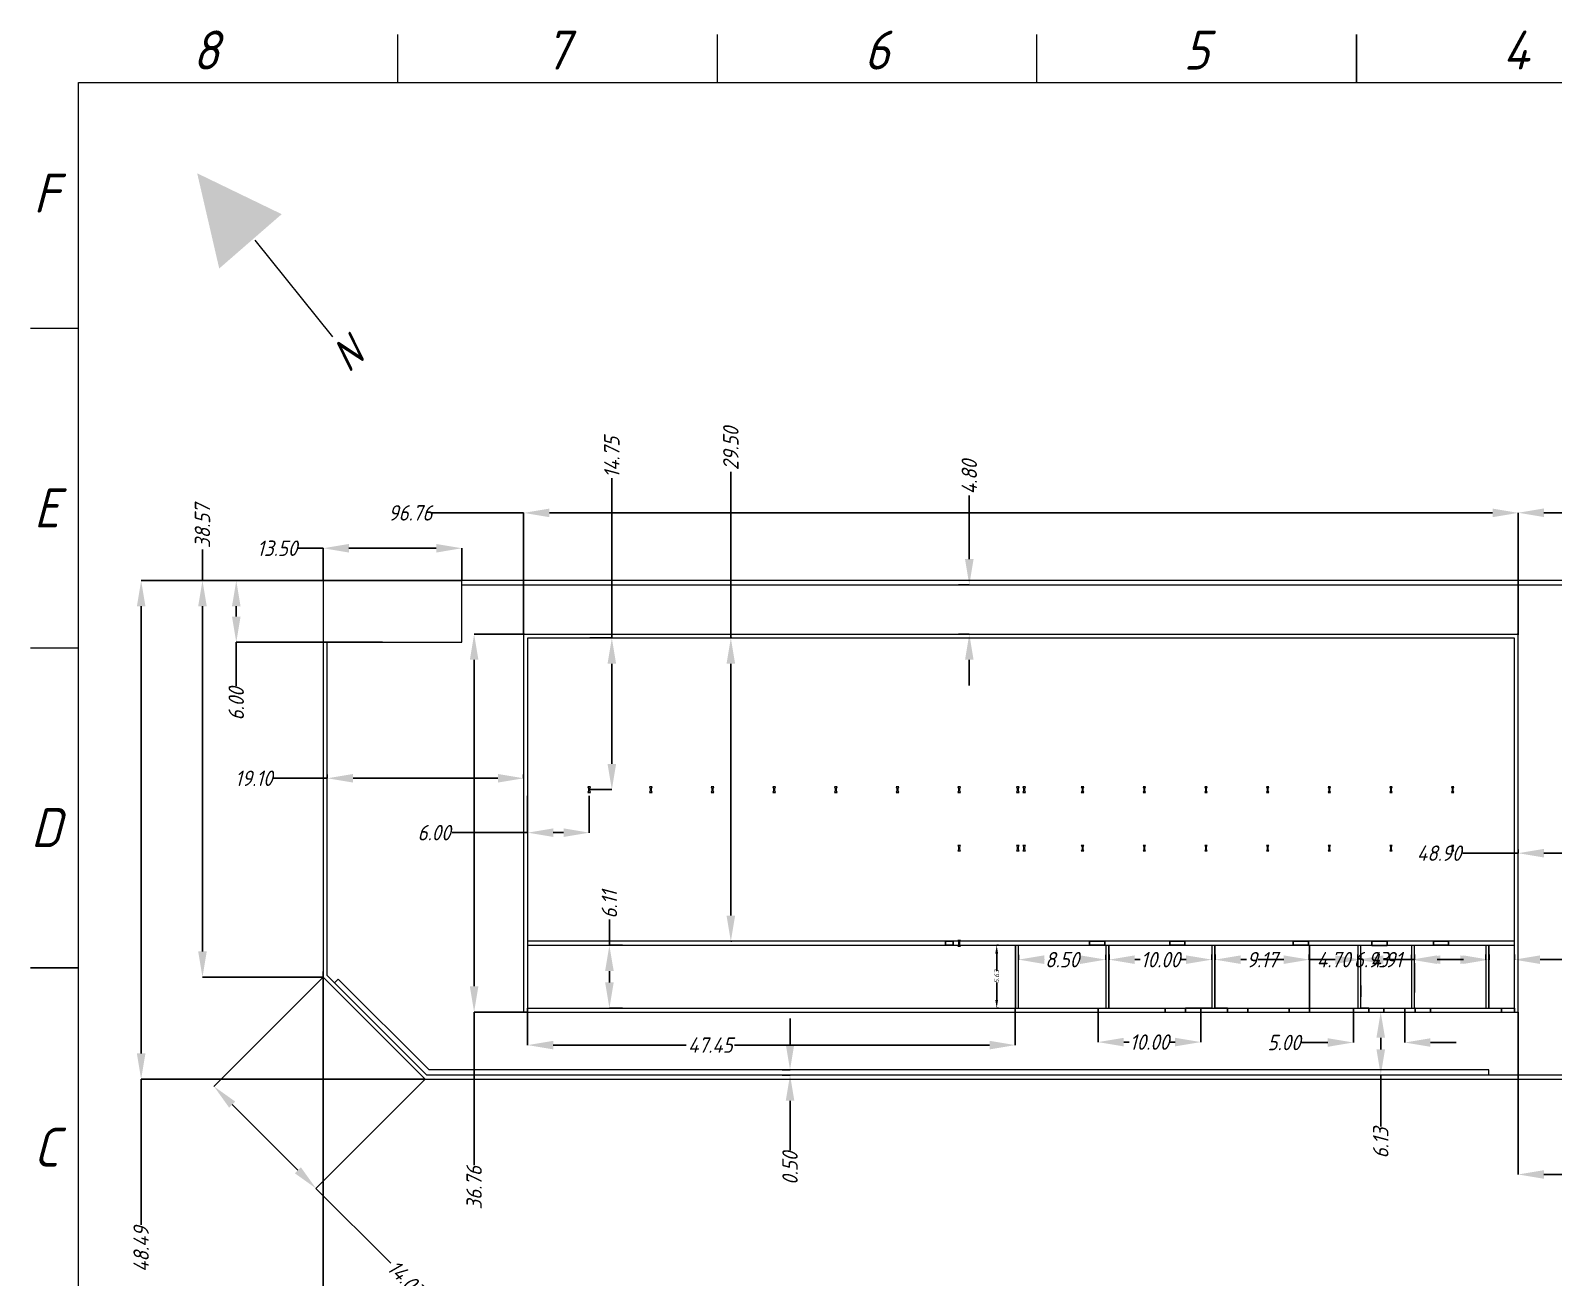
# Model space of a CAD drawing. Header units: millimetres. Extents: x 160413 to 1199701, y -1249241 to 191487.
# Drawn here: x 160413 to 308585, y -257898 to -136605 of the extents above; entities that cross this region are included whole.
import ezdxf

# ---------------------------------------------------------------- set-up
doc = ezdxf.new("R2010")
doc.units = ezdxf.units.MM
doc.header["$PDSIZE"] = -1
doc.styles.add('AM', font='geniso.shx', dxfattribs={"oblique": 15})
doc.styles.add('Geniso', font='geniso.shx', dxfattribs={"oblique": 15})
doc.dimstyles.new('AM', dxfattribs={"dimscale": 0, "dimtxt": 1500, "dimasz": 2500, "dimexe": 0.18, "dimexo": 0.0625, "dimgap": 0.09, "dimtad": 0, "dimlfac": 0.001, "dimzin": 0, "dimdsep": 46, "dimtxsty": 'Geniso', "dimcen": 0.09, "dimclrd": 1, "dimclre": 1, "dimadec": 0, "dimazin": 0, "dimtfac": 1, "dimtofl": 0, "dimtmove": 0, "dimatfit": 3, "dimfxl": 1, "dimtolj": 1, "dimtzin": 0, "dimarcsym": 0})
doc.dimstyles.new('Scale 1B2', dxfattribs={"dimscale": 0.32, "dimtxt": 1500, "dimasz": 2500, "dimexe": 0.18, "dimexo": 0.0625, "dimgap": 0.09, "dimtad": 0, "dimlfac": 0.001, "dimzin": 0, "dimdsep": 46, "dimtxsty": 'Geniso', "dimcen": 0.09, "dimclrd": 1, "dimclre": 1, "dimadec": 0, "dimazin": 0, "dimtfac": 1, "dimtofl": 0, "dimtmove": 0, "dimatfit": 3, "dimfxl": 1, "dimtolj": 1, "dimtzin": 0, "dimarcsym": 0})

# ---------------------------------------------------------------- blocks, each defined once
blk = doc.blocks.new('*D127')
at = {"color": 1, "lineweight": -2, "transparency": 16777216}
for p, q in [((208392, -183525), (199507, -183525)), ((208392, -195315), (208392, -183525)), ((302652, -183525), (210892, -183525)), ((305152, -195315), (305152, -183525))]:
    blk.add_line(p, q, dxfattribs=at)
at = {"color": 1, "transparency": 16777216}
for points in [[(210892, -183109), (210892, -183942), (208392, -183525)], [(302652, -183109), (302652, -183942), (305152, -183525)]]:
    blk.add_solid(points, dxfattribs=at)
at = {"layer": 'Defpoints', "color": 0, "transparency": 16777216}
for p in [(305152, -183525), (208392, -195315), (305152, -195315)]:
    blk.add_point(p, dxfattribs=at)
at = {"color": 0, "lineweight": 18, "transparency": 16777216, "insert": (197372, -183525), "char_height": 1500, "attachment_point": 5, "style": 'Geniso'}
blk.add_mtext('\\A1;96.76', dxfattribs=at)
blk = doc.blocks.new('*D128')
at = {"color": 1, "lineweight": -2, "transparency": 16777216}
for p, q in [((208482, -195315), (203574, -195315)), ((203575, -197815), (203575, -229575)), ((208682, -232075), (203574, -232075)), ((203575, -232075), (203575, -246973))]:
    blk.add_line(p, q, dxfattribs=at)
at = {"color": 1, "transparency": 16777216}
for points in [[(203158, -197815), (203991, -197815), (203575, -195315)], [(203158, -229575), (203991, -229575), (203575, -232075)]]:
    blk.add_solid(points, dxfattribs=at)
at = {"layer": 'Defpoints', "color": 0, "transparency": 16777216}
for p in [(208482, -195315), (203575, -232075), (208682, -232075)]:
    blk.add_point(p, dxfattribs=at)
at = {"color": 0, "lineweight": 18, "transparency": 16777216, "insert": (203575, -249181), "char_height": 1500, "attachment_point": 5, "rotation": 90, "style": 'Geniso'}
blk.add_mtext('\\A1;36.76', dxfattribs=at)
blk = doc.blocks.new('*D129')
at = {"color": 1, "lineweight": -2, "transparency": 16777216}
for p, q in [((305152, -232076), (305152, -247875)), ((323152, -232566), (323152, -247875)), ((307652, -247875), (320652, -247875)), ((323152, -247875), (325652, -247875))]:
    blk.add_line(p, q, dxfattribs=at)
at = {"color": 1, "transparency": 16777216}
for points in [[(307652, -247458), (307652, -248292), (305152, -247875)], [(320652, -247458), (320652, -248292), (323152, -247875)]]:
    blk.add_solid(points, dxfattribs=at)
at = {"layer": 'Defpoints', "color": 0, "transparency": 16777216}
for p in [(305152, -232075), (323152, -232566), (305152, -247875)]:
    blk.add_point(p, dxfattribs=at)
at = {"color": 0, "lineweight": 18, "transparency": 16777216, "insert": (327633, -247875), "char_height": 1500, "attachment_point": 5, "style": 'Geniso'}
blk.add_mtext('\\A1;18.00', dxfattribs=at)
blk = doc.blocks.new('*D137')
at = {"color": 1, "lineweight": -2, "transparency": 16777216}
for p, q in [((305152, -195402), (305152, -183513)), ((307652, -183513), (317292, -183513)), ((319792, -194115), (319792, -183513)), ((319792, -183513), (323543, -183513))]:
    blk.add_line(p, q, dxfattribs=at)
at = {"color": 1, "transparency": 16777216}
for points in [[(307652, -183096), (307652, -183930), (305152, -183513)], [(317292, -183096), (317292, -183930), (319792, -183513)]]:
    blk.add_solid(points, dxfattribs=at)
at = {"layer": 'Defpoints', "color": 0, "transparency": 16777216}
for p in [(319792, -183513), (305152, -195402), (319792, -194115)]:
    blk.add_point(p, dxfattribs=at)
at = {"color": 0, "lineweight": 18, "transparency": 16777216, "insert": (325542, -183513), "char_height": 1500, "attachment_point": 5, "style": 'Geniso'}
blk.add_mtext('\\A1;14.64', dxfattribs=at)
blk = doc.blocks.new('*D140')
at = {"color": 1, "lineweight": -2, "transparency": 16777216}
for p, q in [((291775, -232075), (291775, -232075)), ((291775, -234575), (291775, -235703)), ((291775, -238203), (291775, -238203)), ((291775, -238203), (291775, -243212))]:
    blk.add_line(p, q, dxfattribs=at)
at = {"color": 1, "transparency": 16777216}
for points in [[(291358, -234575), (292192, -234575), (291775, -232075)], [(291358, -235703), (292192, -235703), (291775, -238203)]]:
    blk.add_solid(points, dxfattribs=at)
at = {"layer": 'Defpoints', "color": 0, "transparency": 16777216}
for p in [(291775, -232075), (291775, -238203), (291775, -238203)]:
    blk.add_point(p, dxfattribs=at)
at = {"color": 0, "lineweight": 18, "transparency": 16777216, "insert": (291775, -244818), "char_height": 1500, "attachment_point": 5, "rotation": 90, "style": 'Geniso'}
blk.add_mtext('\\A1;6.13', dxfattribs=at)
blk = doc.blocks.new('*D141')
at = {"color": 1, "lineweight": -2, "transparency": 16777216}
for p, q in [((189292, -209341), (183969, -209341)), ((189292, -208958), (189292, -209341)), ((205892, -209341), (191792, -209341)), ((208392, -208958), (208392, -209341))]:
    blk.add_line(p, q, dxfattribs=at)
at = {"color": 1, "transparency": 16777216}
for points in [[(191792, -208924), (191792, -209757), (189292, -209341)], [(205892, -208924), (205892, -209757), (208392, -209341)]]:
    blk.add_solid(points, dxfattribs=at)
at = {"layer": 'Defpoints', "color": 0, "transparency": 16777216}
for p in [(189292, -208958), (208392, -208958), (208392, -209341)]:
    blk.add_point(p, dxfattribs=at)
at = {"color": 0, "lineweight": 18, "transparency": 16777216, "insert": (182135, -209341), "char_height": 1500, "attachment_point": 5, "style": 'Geniso'}
blk.add_mtext('\\A1;19.10', dxfattribs=at)
blk = doc.blocks.new('*D142')
at = {"color": 1, "lineweight": -2, "transparency": 16777216}
for p, q in [((194665, -190115), (180434, -190115)), ((180434, -192615), (180434, -193615)), ((194665, -196115), (180434, -196115)), ((180434, -196115), (180434, -200362))]:
    blk.add_line(p, q, dxfattribs=at)
at = {"color": 1, "transparency": 16777216}
for points in [[(180017, -192615), (180851, -192615), (180434, -190115)], [(180017, -193615), (180851, -193615), (180434, -196115)]]:
    blk.add_solid(points, dxfattribs=at)
at = {"layer": 'Defpoints', "color": 0, "transparency": 16777216}
for p in [(194665, -190115), (180434, -196115), (194665, -196115)]:
    blk.add_point(p, dxfattribs=at)
at = {"color": 0, "lineweight": 18, "transparency": 16777216, "insert": (180434, -202108), "char_height": 1500, "attachment_point": 5, "rotation": 90, "style": 'Geniso'}
blk.add_mtext('\\A1;6.00', dxfattribs=at)
blk = doc.blocks.new('*D143')
at = {"color": 1, "lineweight": -2, "transparency": 16777216}
for p, q in [((251749, -188015), (251749, -181835)), ((250690, -190515), (251749, -190515)), ((250690, -195315), (251749, -195315)), ((251749, -197815), (251749, -200315))]:
    blk.add_line(p, q, dxfattribs=at)
at = {"color": 1, "transparency": 16777216}
for points in [[(251332, -188015), (252166, -188015), (251749, -190515)], [(251332, -197815), (252166, -197815), (251749, -195315)]]:
    blk.add_solid(points, dxfattribs=at)
at = {"layer": 'Defpoints', "color": 0, "transparency": 16777216}
for p in [(250690, -190515), (251749, -190515), (250690, -195315)]:
    blk.add_point(p, dxfattribs=at)
at = {"color": 0, "lineweight": 18, "transparency": 16777216, "insert": (251749, -180053), "char_height": 1500, "attachment_point": 5, "rotation": 90, "style": 'Geniso'}
blk.add_mtext('\\A1;4.80', dxfattribs=at)
blk = doc.blocks.new('*D144')
at = {"color": 1, "lineweight": -2, "transparency": 16777216}
for p, q in [((177147, -190115), (177147, -187097)), ((188892, -190115), (177147, -190115)), ((177147, -226181), (177147, -192615)), ((188892, -228681), (177147, -228681))]:
    blk.add_line(p, q, dxfattribs=at)
at = {"color": 1, "transparency": 16777216}
for points in [[(176730, -192615), (177564, -192615), (177147, -190115)], [(176730, -226181), (177564, -226181), (177147, -228681)]]:
    blk.add_solid(points, dxfattribs=at)
at = {"layer": 'Defpoints', "color": 0, "transparency": 16777216}
for p in [(188892, -190115), (177147, -228681), (188892, -228681)]:
    blk.add_point(p, dxfattribs=at)
at = {"color": 0, "lineweight": 18, "transparency": 16777216, "insert": (177147, -184816), "char_height": 1500, "attachment_point": 5, "rotation": 90, "style": 'Geniso'}
blk.add_mtext('\\A1;38.57', dxfattribs=at)
blk = doc.blocks.new('*D145')
at = {"color": 1, "lineweight": -2, "transparency": 16777216}
for p, q in [((188892, -228124), (188893, -266787)), ((392598, -228117), (392600, -266779)), ((188893, -266786), (182730, -266787)), ((390100, -266779), (191393, -266786))]:
    blk.add_line(p, q, dxfattribs=at)
at = {"color": 1, "transparency": 16777216}
for points in [[(191393, -266370), (191393, -267203), (188893, -266786)], [(390100, -266363), (390100, -267196), (392600, -266779)]]:
    blk.add_solid(points, dxfattribs=at)
at = {"layer": 'Defpoints', "color": 0, "transparency": 16777216}
for p in [(188892, -228124), (392598, -228117), (392600, -266779)]:
    blk.add_point(p, dxfattribs=at)
at = {"color": 0, "lineweight": 18, "transparency": 16777216, "insert": (180074, -266787), "char_height": 1500, "attachment_point": 5, "rotation": 0.00205, "style": 'Geniso'}
blk.add_mtext('\\A1;203.71', dxfattribs=at)
blk = doc.blocks.new('*D146')
at = {"color": 1, "lineweight": -2, "transparency": 16777216}
for p, q in [((202392, -190115), (171181, -190115)), ((171182, -192615), (171182, -236103)), ((198814, -238603), (171181, -238603)), ((171182, -238603), (171182, -252759))]:
    blk.add_line(p, q, dxfattribs=at)
at = {"color": 1, "transparency": 16777216}
for points in [[(170765, -192615), (171598, -192615), (171182, -190115)], [(170765, -236103), (171598, -236103), (171182, -238603)]]:
    blk.add_solid(points, dxfattribs=at)
at = {"layer": 'Defpoints', "color": 0, "transparency": 16777216}
for p in [(202392, -190115), (171182, -238603), (198814, -238603)]:
    blk.add_point(p, dxfattribs=at)
at = {"color": 0, "lineweight": 18, "transparency": 16777216, "insert": (171182, -255152), "char_height": 1500, "attachment_point": 5, "rotation": 90, "style": 'Geniso'}
blk.add_mtext('\\A1;48.49', dxfattribs=at)
blk = doc.blocks.new('*D151')
at = {"color": 1, "lineweight": -2, "transparency": 16777216}
for p, q in [((234308, -235203), (234308, -232703)), ((233551, -237703), (234308, -237703)), ((233551, -238203), (234308, -238203)), ((234308, -240703), (234308, -245544))]:
    blk.add_line(p, q, dxfattribs=at)
at = {"color": 1, "transparency": 16777216}
for points in [[(233891, -235203), (234725, -235203), (234308, -237703)], [(233891, -240703), (234725, -240703), (234308, -238203)]]:
    blk.add_solid(points, dxfattribs=at)
at = {"layer": 'Defpoints', "color": 0, "transparency": 16777216}
for p in [(233551, -237703), (233551, -238203), (234308, -238203)]:
    blk.add_point(p, dxfattribs=at)
at = {"color": 0, "lineweight": 18, "transparency": 16777216, "insert": (234308, -247281), "char_height": 1500, "attachment_point": 5, "rotation": 90, "style": 'Geniso'}
blk.add_mtext('\\A1;0.50', dxfattribs=at)
blk = doc.blocks.new('*D152')
at = {"color": 1, "lineweight": -2, "transparency": 16777216}
for p, q in [((228549, -195695), (228549, -179545)), ((228649, -195695), (228549, -195695)), ((228549, -222695), (228549, -198195)), ((228649, -225195), (228549, -225195))]:
    blk.add_line(p, q, dxfattribs=at)
at = {"color": 1, "transparency": 16777216}
for points in [[(228132, -198195), (228966, -198195), (228549, -195695)], [(228132, -222695), (228966, -222695), (228549, -225195)]]:
    blk.add_solid(points, dxfattribs=at)
at = {"layer": 'Defpoints', "color": 0, "transparency": 16777216}
for p in [(228549, -195695), (228650, -195695), (228650, -225195)]:
    blk.add_point(p, dxfattribs=at)
at = {"color": 0, "lineweight": 18, "transparency": 16777216, "insert": (228549, -177271), "char_height": 1500, "attachment_point": 5, "rotation": 90, "style": 'Geniso'}
blk.add_mtext('\\A1;29.50', dxfattribs=at)
blk = doc.blocks.new('*D153')
at = {"color": 1, "lineweight": -2, "transparency": 16777216}
for p, q in [((216973, -195695), (216973, -180152)), ((214832, -195695), (216973, -195695)), ((216973, -207945), (216973, -198195)), ((214832, -210445), (216973, -210445))]:
    blk.add_line(p, q, dxfattribs=at)
at = {"color": 1, "transparency": 16777216}
for points in [[(216556, -198195), (217389, -198195), (216973, -195695)], [(216556, -207945), (217389, -207945), (216973, -210445)]]:
    blk.add_solid(points, dxfattribs=at)
at = {"layer": 'Defpoints', "color": 0, "transparency": 16777216}
for p in [(214831, -195695), (216973, -195695), (214831, -210445)]:
    blk.add_point(p, dxfattribs=at)
at = {"color": 0, "lineweight": 18, "transparency": 16777216, "insert": (216973, -178125), "char_height": 1500, "attachment_point": 5, "rotation": 90, "style": 'Geniso'}
blk.add_mtext('\\A1;14.75', dxfattribs=at)
blk = doc.blocks.new('*D154')
at = {"color": 1, "lineweight": -2, "transparency": 16777216}
for p, q in [((208772, -211043), (208772, -214630)), ((214772, -211043), (214772, -214630)), ((208772, -214629), (201426, -214629)), ((212272, -214629), (211272, -214629))]:
    blk.add_line(p, q, dxfattribs=at)
at = {"color": 1, "transparency": 16777216}
for points in [[(211272, -214213), (211272, -215046), (208772, -214629)], [(212272, -214213), (212272, -215046), (214772, -214629)]]:
    blk.add_solid(points, dxfattribs=at)
at = {"layer": 'Defpoints', "color": 0, "transparency": 16777216}
for p in [(208772, -211043), (214772, -211043), (214772, -214629)]:
    blk.add_point(p, dxfattribs=at)
at = {"color": 0, "lineweight": 18, "transparency": 16777216, "insert": (199679, -214629), "char_height": 1500, "attachment_point": 5, "style": 'Geniso'}
blk.add_mtext('\\A1;6.00', dxfattribs=at)
blk = doc.blocks.new('*D155')
at = {"color": 1, "lineweight": -2, "transparency": 16777216}
for p, q in [((188892, -228681), (178266, -239307)), ((198814, -238603), (188188, -249229)), ((180034, -241075), (186420, -247461)), ((188188, -249228), (195475, -256515))]:
    blk.add_line(p, q, dxfattribs=at)
at = {"color": 1, "transparency": 16777216}
for points in [[(180329, -240780), (179740, -241369), (178266, -239307)], [(186715, -247166), (186126, -247755), (188188, -249228)]]:
    blk.add_solid(points, dxfattribs=at)
at = {"layer": 'Defpoints', "color": 0, "transparency": 16777216}
for p in [(188892, -228681), (198814, -238603), (188188, -249228)]:
    blk.add_point(p, dxfattribs=at)
at = {"color": 0, "lineweight": 18, "transparency": 16777216, "insert": (196935, -257975), "char_height": 1500, "attachment_point": 5, "rotation": 315, "style": 'Geniso'}
blk.add_mtext('\\A1;14.03', dxfattribs=at)
blk = doc.blocks.new('*D156')
at = {"color": 1, "lineweight": -2, "transparency": 16777216}
for p, q in [((305152, -216263), (305152, -216625)), ((354047, -216263), (354047, -216625)), ((305152, -216625), (299766, -216625)), ((351547, -216625), (307652, -216625))]:
    blk.add_line(p, q, dxfattribs=at)
at = {"color": 1, "transparency": 16777216}
for points in [[(307652, -216208), (307652, -217042), (305152, -216625)], [(351547, -216208), (351547, -217042), (354047, -216625)]]:
    blk.add_solid(points, dxfattribs=at)
at = {"layer": 'Defpoints', "color": 0, "transparency": 16777216}
for p in [(305152, -216263), (354047, -216263), (354047, -216625)]:
    blk.add_point(p, dxfattribs=at)
at = {"color": 0, "lineweight": 18, "transparency": 16777216, "insert": (297457, -216625), "char_height": 1500, "attachment_point": 5, "style": 'Geniso'}
blk.add_mtext('\\A1;48.90', dxfattribs=at)
blk = doc.blocks.new('*D159')
at = {"color": 1, "lineweight": -2, "transparency": 16777216}
for p, q in [((188892, -186966), (186392, -186966)), ((188892, -190115), (188892, -186966)), ((199892, -186966), (191392, -186966)), ((202392, -190115), (202392, -186966))]:
    blk.add_line(p, q, dxfattribs=at)
at = {"color": 1, "transparency": 16777216}
for points in [[(191392, -186550), (191392, -187383), (188892, -186966)], [(199892, -186550), (199892, -187383), (202392, -186966)]]:
    blk.add_solid(points, dxfattribs=at)
at = {"layer": 'Defpoints', "color": 0, "transparency": 16777216}
for p in [(202392, -186966), (188892, -190115), (202392, -190115)]:
    blk.add_point(p, dxfattribs=at)
at = {"color": 0, "lineweight": 18, "transparency": 16777216, "insert": (184411, -186966), "char_height": 1500, "attachment_point": 5, "style": 'Geniso'}
blk.add_mtext('\\A1;13.50', dxfattribs=at)
blk = doc.blocks.new('*D160')
at = {"color": 1, "lineweight": -2, "transparency": 16777216}
for p, q in [((289112, -231696), (289112, -235040)), ((294112, -231696), (294112, -235040)), ((286612, -235040), (284112, -235040)), ((296612, -235040), (299112, -235040))]:
    blk.add_line(p, q, dxfattribs=at)
at = {"color": 1, "transparency": 16777216}
for points in [[(286612, -234623), (286612, -235457), (289112, -235040)], [(296612, -234623), (296612, -235457), (294112, -235040)]]:
    blk.add_solid(points, dxfattribs=at)
at = {"layer": 'Defpoints', "color": 0, "transparency": 16777216}
for p in [(289112, -231695), (294112, -231695), (289112, -235040)]:
    blk.add_point(p, dxfattribs=at)
at = {"color": 0, "lineweight": 18, "transparency": 16777216, "insert": (282365, -235040), "char_height": 1500, "attachment_point": 5, "style": 'Geniso'}
blk.add_mtext('\\A1;5.00', dxfattribs=at)
blk = doc.blocks.new('*D161')
at = {"color": 1, "lineweight": -2, "transparency": 16777216}
for p, q in [((264272, -231696), (264272, -234999)), ((274272, -231696), (274272, -234999)), ((266772, -234999), (267291, -234999)), ((271772, -234999), (271253, -234999))]:
    blk.add_line(p, q, dxfattribs=at)
at = {"color": 1, "transparency": 16777216}
for points in [[(266772, -234582), (266772, -235415), (264272, -234999)], [(271772, -234582), (271772, -235415), (274272, -234999)]]:
    blk.add_solid(points, dxfattribs=at)
at = {"layer": 'Defpoints', "color": 0, "transparency": 16777216}
for p in [(264272, -231695), (274272, -231695), (264272, -234999)]:
    blk.add_point(p, dxfattribs=at)
at = {"color": 0, "lineweight": 18, "transparency": 16777216, "insert": (269272, -234999), "char_height": 1500, "attachment_point": 5, "style": 'Geniso'}
blk.add_mtext('\\A1;10.00', dxfattribs=at)
blk = doc.blocks.new('*D162')
at = {"color": 1, "lineweight": -2, "transparency": 16777216}
for p, q in [((208772, -231696), (208772, -235293)), ((256222, -231696), (256222, -235293)), ((211272, -235292), (224206, -235292)), ((253722, -235292), (228912, -235292))]:
    blk.add_line(p, q, dxfattribs=at)
at = {"color": 1, "transparency": 16777216}
for points in [[(211272, -234876), (211272, -235709), (208772, -235292)], [(253722, -234876), (253722, -235709), (256222, -235292)]]:
    blk.add_solid(points, dxfattribs=at)
at = {"layer": 'Defpoints', "color": 0, "transparency": 16777216}
for p in [(208772, -231695), (256222, -231695), (208772, -235292)]:
    blk.add_point(p, dxfattribs=at)
at = {"color": 0, "lineweight": 18, "transparency": 16777216, "insert": (226559, -235292), "char_height": 1500, "attachment_point": 5, "style": 'Geniso'}
blk.add_mtext('\\A1;47.45', dxfattribs=at)
blk = doc.blocks.new('*D163')
at = {"color": 1, "lineweight": -2, "transparency": 16777216}
for p, q in [((216736, -225585), (216736, -223085)), ((218023, -225585), (216736, -225585)), ((216736, -229195), (216736, -228085)), ((218023, -231695), (216736, -231695))]:
    blk.add_line(p, q, dxfattribs=at)
at = {"color": 1, "transparency": 16777216}
for points in [[(216319, -228085), (217153, -228085), (216736, -225585)], [(216319, -229195), (217153, -229195), (216736, -231695)]]:
    blk.add_solid(points, dxfattribs=at)
at = {"layer": 'Defpoints', "color": 0, "transparency": 16777216}
for p in [(216736, -225585), (218023, -225585), (218023, -231695)]:
    blk.add_point(p, dxfattribs=at)
at = {"color": 0, "lineweight": 18, "transparency": 16777216, "insert": (216736, -221630), "char_height": 1500, "attachment_point": 5, "rotation": 90, "style": 'Geniso'}
blk.add_mtext('\\A1;6.11', dxfattribs=at)
blk = doc.blocks.new('*D164')
at = {"color": 1, "lineweight": -2, "transparency": 16777216}
for p, q in [((302312, -226473), (302312, -226982)), ((304772, -226473), (304772, -226982)), ((299812, -226981), (297312, -226981)), ((307272, -226981), (309772, -226981))]:
    blk.add_line(p, q, dxfattribs=at)
at = {"color": 1, "transparency": 16777216}
for points in [[(299812, -226565), (299812, -227398), (302312, -226981)], [(307272, -226565), (307272, -227398), (304772, -226981)]]:
    blk.add_solid(points, dxfattribs=at)
at = {"layer": 'Defpoints', "color": 0, "transparency": 16777216}
for p in [(302312, -226473), (304772, -226473), (302312, -226981)]:
    blk.add_point(p, dxfattribs=at)
at = {"color": 0, "lineweight": 18, "transparency": 16777216, "insert": (311529, -226981), "char_height": 1500, "attachment_point": 5, "style": 'Geniso'}
blk.add_mtext('\\A1;2.46', dxfattribs=at)
blk = doc.blocks.new('*D165')
at = {"color": 1, "lineweight": -2, "transparency": 16777216}
for p, q in [((295072, -226489), (295072, -226982)), ((302002, -226489), (302002, -226982)), ((295072, -226981), (292572, -226981)), ((299502, -226981), (297572, -226981))]:
    blk.add_line(p, q, dxfattribs=at)
at = {"color": 1, "transparency": 16777216}
for points in [[(297572, -226565), (297572, -227398), (295072, -226981)], [(299502, -226565), (299502, -227398), (302002, -226981)]]:
    blk.add_solid(points, dxfattribs=at)
at = {"layer": 'Defpoints', "color": 0, "transparency": 16777216}
for p in [(295072, -226489), (302002, -226489), (295072, -226981)]:
    blk.add_point(p, dxfattribs=at)
at = {"color": 0, "lineweight": 18, "transparency": 16777216, "insert": (290813, -226981), "char_height": 1500, "attachment_point": 5, "style": 'Geniso'}
blk.add_mtext('\\A1;6.93', dxfattribs=at)
blk = doc.blocks.new('*D166')
at = {"color": 1, "lineweight": -2, "transparency": 16777216}
for p, q in [((289852, -226507), (289852, -226982)), ((294762, -226507), (294762, -226982)), ((287352, -226981), (284852, -226981)), ((297262, -226981), (299762, -226981))]:
    blk.add_line(p, q, dxfattribs=at)
at = {"color": 1, "transparency": 16777216}
for points in [[(287352, -226565), (287352, -227398), (289852, -226981)], [(297262, -226565), (297262, -227398), (294762, -226981)]]:
    blk.add_solid(points, dxfattribs=at)
at = {"layer": 'Defpoints', "color": 0, "transparency": 16777216}
for p in [(289852, -226507), (294762, -226507), (289852, -226981)]:
    blk.add_point(p, dxfattribs=at)
at = {"color": 0, "lineweight": 18, "transparency": 16777216, "insert": (292307, -226981), "char_height": 1500, "attachment_point": 5, "style": 'Geniso'}
blk.add_mtext('\\A1;4.91', dxfattribs=at)
blk = doc.blocks.new('*D167')
at = {"color": 1, "lineweight": -2, "transparency": 16777216}
for p, q in [((284842, -226493), (284842, -226982)), ((289542, -226493), (289542, -226982)), ((282342, -226981), (279842, -226981)), ((292042, -226981), (294542, -226981))]:
    blk.add_line(p, q, dxfattribs=at)
at = {"color": 1, "transparency": 16777216}
for points in [[(282342, -226565), (282342, -227398), (284842, -226981)], [(292042, -226565), (292042, -227398), (289542, -226981)]]:
    blk.add_solid(points, dxfattribs=at)
at = {"layer": 'Defpoints', "color": 0, "transparency": 16777216}
for p in [(284842, -226493), (289542, -226493), (284842, -226981)]:
    blk.add_point(p, dxfattribs=at)
at = {"color": 0, "lineweight": 18, "transparency": 16777216, "insert": (287192, -226981), "char_height": 1500, "attachment_point": 5, "style": 'Geniso'}
blk.add_mtext('\\A1;4.70', dxfattribs=at)
blk = doc.blocks.new('*D168')
at = {"color": 1, "lineweight": -2, "transparency": 16777216}
for p, q in [((275652, -226495), (275652, -226982)), ((284822, -226495), (284822, -226982)), ((278152, -226981), (278703, -226981)), ((282322, -226981), (281771, -226981))]:
    blk.add_line(p, q, dxfattribs=at)
at = {"color": 1, "transparency": 16777216}
for points in [[(278152, -226565), (278152, -227398), (275652, -226981)], [(282322, -226565), (282322, -227398), (284822, -226981)]]:
    blk.add_solid(points, dxfattribs=at)
at = {"layer": 'Defpoints', "color": 0, "transparency": 16777216}
for p in [(275652, -226495), (284822, -226495), (275652, -226981)]:
    blk.add_point(p, dxfattribs=at)
at = {"color": 0, "lineweight": 18, "transparency": 16777216, "insert": (280237, -226981), "char_height": 1500, "attachment_point": 5, "style": 'Geniso'}
blk.add_mtext('\\A1;9.17', dxfattribs=at)
blk = doc.blocks.new('*D169')
at = {"color": 1, "lineweight": -2, "transparency": 16777216}
for p, q in [((265342, -226493), (265342, -226982)), ((275342, -226493), (275342, -226982)), ((267842, -226981), (268361, -226981)), ((272842, -226981), (272323, -226981))]:
    blk.add_line(p, q, dxfattribs=at)
at = {"color": 1, "transparency": 16777216}
for points in [[(267842, -226565), (267842, -227398), (265342, -226981)], [(272842, -226565), (272842, -227398), (275342, -226981)]]:
    blk.add_solid(points, dxfattribs=at)
at = {"layer": 'Defpoints', "color": 0, "transparency": 16777216}
for p in [(265342, -226493), (275342, -226493), (265342, -226981)]:
    blk.add_point(p, dxfattribs=at)
at = {"color": 0, "lineweight": 18, "transparency": 16777216, "insert": (270342, -226981), "char_height": 1500, "attachment_point": 5, "style": 'Geniso'}
blk.add_mtext('\\A1;10.00', dxfattribs=at)
blk = doc.blocks.new('*D170')
at = {"color": 1, "lineweight": -2, "transparency": 16777216}
for p, q in [((256532, -226510), (256532, -226982)), ((265032, -226510), (265032, -226982)), ((259032, -226981), (259035, -226981)), ((262532, -226981), (262528, -226981))]:
    blk.add_line(p, q, dxfattribs=at)
at = {"color": 1, "transparency": 16777216}
for points in [[(259032, -226565), (259032, -227398), (256532, -226981)], [(262532, -226565), (262532, -227398), (265032, -226981)]]:
    blk.add_solid(points, dxfattribs=at)
at = {"layer": 'Defpoints', "color": 0, "transparency": 16777216}
for p in [(256532, -226510), (265032, -226510), (256532, -226981)]:
    blk.add_point(p, dxfattribs=at)
at = {"color": 0, "lineweight": 18, "transparency": 16777216, "insert": (260782, -226981), "char_height": 1500, "attachment_point": 5, "style": 'Geniso'}
blk.add_mtext('\\A1;8.50', dxfattribs=at)
blk = doc.blocks.new('*D126')
at = {"color": 1, "lineweight": -2, "transparency": 16777216}
for p, q in [((254578, -225585), (254413, -225585)), ((254413, -226385), (254413, -228079)), ((254413, -230895), (254413, -229202)), ((254578, -231695), (254413, -231695))]:
    blk.add_line(p, q, dxfattribs=at)
at = {"color": 1, "transparency": 16777216}
for points in [[(254279, -226385), (254546, -226385), (254413, -225585)], [(254279, -230895), (254546, -230895), (254413, -231695)]]:
    blk.add_solid(points, dxfattribs=at)
at = {"layer": 'Defpoints', "color": 0, "transparency": 16777216}
for p in [(254413, -225585), (254578, -225585), (254578, -231695)]:
    blk.add_point(p, dxfattribs=at)
at = {"color": 0, "transparency": 16777216, "insert": (254413, -228640), "char_height": 480, "attachment_point": 5, "rotation": 90, "style": 'Geniso'}
blk.add_mtext('\\A1;5.63', dxfattribs=at)

msp = doc.modelspace()

# ---------------------------------------------------------------- linework, layer by layer
at = {"color": 7, "lineweight": 18}
for p, q in [((196159.93, -141661.211), (196159.93, -136998.578)), ((227244.146, -141661.211), (227244.146, -136998.578)), ((258328.363, -141661.211), (258328.363, -136998.578)), ((289412.58, -136998.578), (289412.58, -141661.211)), ((289412.58, -141661.211), (289412.58, -136998.578)), ((165075.713, -313867.772), (165075.713, -141661.211)), ((165075.713, -141661.211), (413749.447, -141661.211)), ((165075.713, -165596.058), (160413.08, -165596.058)), ((188891.896, -190115.483), (188891.896, -196115.483)), ((202391.896, -190115.483), (188891.896, -190115.483)), ((202391.896, -196115.483), (202391.896, -190115.483)), ((382415.883, -190115.483), (202391.896, -190115.483)), ((202391.896, -190515.484), (382108.953, -190515.484)), ((208391.896, -195315.483), (208391.896, -232075.484)), ((208481.9, -195315.483), (208391.896, -195315.483)), ((305151.898, -195315.483), (305061.897, -195315.483)), ((305151.898, -232075.484), (305151.898, -195315.483)), ((165075.713, -196680.274), (160413.08, -196680.274)), ((188891.896, -196115.483), (202391.896, -196115.483)), ((188891.896, -196115.483), (188891.896, -228681.17)), ((189291.898, -228515.484), (189291.898, -196115.483)), ((304771.897, -195695.484), (208771.901, -195695.484)), ((208771.901, -195695.484), (208771.901, -231695.484)), ((304771.897, -231695.484), (304771.897, -195695.484)), ((304771.897, -231695.484), (304771.897, -208062.558)), ((305151.898, -232075.484), (305151.898, -208062.558)), ((214646.901, -210180.483), (214712.354, -210319.256)), ((214896.901, -210180.483), (214646.901, -210180.483)), ((214712.354, -210319.256), (214712.354, -210571.713)), ((214831.441, -210319.256), (214896.901, -210180.483)), ((214831.441, -210571.713), (214831.441, -210319.256)), ((220646.901, -210180.483), (220712.354, -210319.256)), ((220896.901, -210180.483), (220646.901, -210180.483)), ((220712.354, -210319.256), (220712.354, -210571.713)), ((220831.441, -210319.256), (220896.901, -210180.483)), ((220831.441, -210571.713), (220831.441, -210319.256)), ((226646.897, -210180.483), (226712.358, -210319.256)), ((226896.897, -210180.483), (226646.897, -210180.483)), ((226712.358, -210319.256), (226712.358, -210571.713)), ((226831.441, -210319.256), (226896.897, -210180.483)), ((226831.441, -210571.713), (226831.441, -210319.256)), ((232646.897, -210180.483), (232712.358, -210319.256)), ((232896.897, -210180.483), (232646.897, -210180.483)), ((232712.358, -210319.256), (232712.358, -210571.713)), ((232831.441, -210319.256), (232896.897, -210180.483)), ((232831.441, -210571.713), (232831.441, -210319.256)), ((238646.897, -210180.483), (238712.358, -210319.256)), ((238896.897, -210180.483), (238646.897, -210180.483)), ((238712.358, -210319.256), (238712.358, -210571.713)), ((238831.441, -210319.256), (238896.897, -210180.483)), ((238831.441, -210571.713), (238831.441, -210319.256)), ((244646.897, -210180.483), (244712.358, -210319.256)), ((244896.897, -210180.483), (244646.897, -210180.483)), ((244712.358, -210319.256), (244712.358, -210571.713)), ((244831.441, -210319.256), (244896.897, -210180.483)), ((244831.441, -210571.713), (244831.441, -210319.256)), ((250646.897, -210180.483), (250712.358, -210319.256)), ((250896.897, -210180.483), (250646.897, -210180.483)), ((250712.358, -210319.256), (250712.358, -210571.713)), ((250831.441, -210319.256), (250896.897, -210180.483)), ((250831.441, -210571.713), (250831.441, -210319.256)), ((256337.358, -210180.483), (256402.814, -210319.256)), ((256587.358, -210180.483), (256337.358, -210180.483)), ((256402.814, -210319.256), (256402.814, -210571.713)), ((256521.897, -210319.256), (256587.358, -210180.483)), ((256521.897, -210571.713), (256521.897, -210319.256)), ((256956.441, -210180.483), (257021.897, -210319.256)), ((257206.441, -210180.483), (256956.441, -210180.483)), ((257021.897, -210319.256), (257021.897, -210571.713)), ((257140.981, -210319.256), (257206.441, -210180.483)), ((257140.981, -210571.713), (257140.981, -210319.256)), ((262646.897, -210180.483), (262712.356, -210319.256)), ((262896.897, -210180.483), (262646.897, -210180.483)), ((262712.356, -210319.256), (262712.356, -210571.713)), ((262831.439, -210319.256), (262896.897, -210180.483)), ((262831.439, -210571.713), (262831.439, -210319.256)), ((268646.897, -210180.483), (268712.356, -210319.256)), ((268896.897, -210180.483), (268646.897, -210180.483)), ((268712.356, -210319.256), (268712.356, -210571.713)), ((268831.439, -210319.256), (268896.897, -210180.483)), ((268831.439, -210571.713), (268831.439, -210319.256)), ((274646.897, -210180.483), (274712.356, -210319.256)), ((274896.897, -210180.483), (274646.897, -210180.483)), ((274712.356, -210319.256), (274712.356, -210571.713)), ((274831.439, -210319.256), (274896.897, -210180.483)), ((274831.439, -210571.713), (274831.439, -210319.256)), ((280646.897, -210180.483), (280712.356, -210319.256)), ((280896.897, -210180.483), (280646.897, -210180.483)), ((280712.356, -210319.256), (280712.356, -210571.713)), ((280831.439, -210319.256), (280896.897, -210180.483)), ((280831.439, -210571.713), (280831.439, -210319.256)), ((286646.898, -210180.483), (286712.356, -210319.256)), ((286896.898, -210180.483), (286646.898, -210180.483)), ((286712.356, -210319.256), (286712.356, -210571.713)), ((286831.439, -210319.256), (286896.898, -210180.483)), ((286831.439, -210571.713), (286831.439, -210319.256)), ((292646.898, -210180.483), (292712.356, -210319.256)), ((292896.898, -210180.483), (292646.898, -210180.483)), ((292712.356, -210319.256), (292712.356, -210571.713)), ((292831.439, -210319.256), (292896.898, -210180.483)), ((292831.439, -210571.713), (292831.439, -210319.256)), ((298646.897, -210180.483), (298712.356, -210319.256)), ((298896.897, -210180.483), (298646.897, -210180.483)), ((298712.356, -210319.256), (298712.356, -210571.713)), ((298831.439, -210319.256), (298896.897, -210180.483)), ((298831.439, -210571.713), (298831.439, -210319.256)), ((214712.354, -210571.713), (214646.901, -210710.484)), ((214646.901, -210710.484), (214896.901, -210710.484)), ((214896.901, -210710.484), (214831.441, -210571.713)), ((220712.354, -210571.713), (220646.901, -210710.484)), ((220646.901, -210710.484), (220896.901, -210710.484)), ((220896.901, -210710.484), (220831.441, -210571.713)), ((226712.358, -210571.713), (226646.897, -210710.484)), ((226646.897, -210710.484), (226896.897, -210710.484)), ((226896.897, -210710.484), (226831.441, -210571.713)), ((232712.358, -210571.713), (232646.897, -210710.484)), ((232646.897, -210710.484), (232896.897, -210710.484)), ((232896.897, -210710.484), (232831.441, -210571.713)), ((238712.358, -210571.713), (238646.897, -210710.484)), ((238646.897, -210710.484), (238896.897, -210710.484)), ((238896.897, -210710.484), (238831.441, -210571.713)), ((244712.358, -210571.713), (244646.897, -210710.484)), ((244646.897, -210710.484), (244896.897, -210710.484)), ((244896.897, -210710.484), (244831.441, -210571.713)), ((250712.358, -210571.713), (250646.897, -210710.484)), ((250646.897, -210710.484), (250896.897, -210710.484)), ((250896.897, -210710.484), (250831.441, -210571.713)), ((256402.814, -210571.713), (256337.358, -210710.484)), ((256337.358, -210710.484), (256587.358, -210710.484)), ((256587.358, -210710.484), (256521.897, -210571.713)), ((257021.897, -210571.713), (256956.441, -210710.484)), ((256956.441, -210710.484), (257206.441, -210710.484)), ((257206.441, -210710.484), (257140.981, -210571.713)), ((262712.356, -210571.713), (262646.897, -210710.484)), ((262646.897, -210710.484), (262896.897, -210710.484)), ((262896.897, -210710.484), (262831.439, -210571.713)), ((268712.356, -210571.713), (268646.897, -210710.484)), ((268646.897, -210710.484), (268896.897, -210710.484)), ((268896.897, -210710.484), (268831.439, -210571.713)), ((274712.356, -210571.713), (274646.897, -210710.484)), ((274646.897, -210710.484), (274896.897, -210710.484)), ((274896.897, -210710.484), (274831.439, -210571.713)), ((280712.356, -210571.713), (280646.897, -210710.484)), ((280646.897, -210710.484), (280896.897, -210710.484)), ((280896.897, -210710.484), (280831.439, -210571.713)), ((286712.356, -210571.713), (286646.898, -210710.484)), ((286646.898, -210710.484), (286896.898, -210710.484)), ((286896.898, -210710.484), (286831.439, -210571.713)), ((292712.356, -210571.713), (292646.898, -210710.484)), ((292646.898, -210710.484), (292896.898, -210710.484)), ((292896.898, -210710.484), (292831.439, -210571.713)), ((298712.356, -210571.713), (298646.897, -210710.484)), ((298646.897, -210710.484), (298896.897, -210710.484)), ((298896.897, -210710.484), (298831.439, -210571.713)), ((250646.897, -215875.313), (250712.358, -216014.086)), ((250896.897, -215875.313), (250646.897, -215875.313)), ((250712.358, -216266.543), (250646.897, -216405.314)), ((250712.358, -216014.086), (250712.358, -216266.543)), ((250831.441, -216014.086), (250896.897, -215875.313)), ((250831.441, -216266.543), (250831.441, -216014.086)), ((250896.897, -216405.314), (250831.441, -216266.543)), ((256337.358, -215875.313), (256402.814, -216014.086)), ((256587.358, -215875.313), (256337.358, -215875.313)), ((256402.814, -216266.543), (256337.358, -216405.314)), ((256402.814, -216014.086), (256402.814, -216266.543)), ((256521.897, -216014.086), (256587.358, -215875.313)), ((256521.897, -216266.543), (256521.897, -216014.086)), ((256587.358, -216405.314), (256521.897, -216266.543)), ((256956.441, -215875.313), (257021.897, -216014.086)), ((257206.441, -215875.313), (256956.441, -215875.313)), ((257021.897, -216266.543), (256956.441, -216405.314)), ((257021.897, -216014.086), (257021.897, -216266.543)), ((257140.981, -216014.086), (257206.441, -215875.313)), ((257140.981, -216266.543), (257140.981, -216014.086)), ((257206.441, -216405.314), (257140.981, -216266.543)), ((262646.897, -215875.313), (262712.356, -216014.086)), ((262896.897, -215875.313), (262646.897, -215875.313)), ((262712.356, -216266.543), (262646.897, -216405.314)), ((262712.356, -216014.086), (262712.356, -216266.543)), ((262831.439, -216014.086), (262896.897, -215875.313)), ((262831.439, -216266.543), (262831.439, -216014.086)), ((262896.897, -216405.314), (262831.439, -216266.543)), ((268646.897, -215875.313), (268712.356, -216014.086)), ((268896.897, -215875.313), (268646.897, -215875.313)), ((268712.356, -216266.543), (268646.897, -216405.314)), ((268712.356, -216014.086), (268712.356, -216266.543)), ((268831.439, -216014.086), (268896.897, -215875.313)), ((268831.439, -216266.543), (268831.439, -216014.086)), ((268896.897, -216405.314), (268831.439, -216266.543)), ((274646.897, -215875.313), (274712.356, -216014.086)), ((274896.897, -215875.313), (274646.897, -215875.313)), ((274712.356, -216266.543), (274646.897, -216405.314)), ((274712.356, -216014.086), (274712.356, -216266.543)), ((274831.439, -216014.086), (274896.897, -215875.313)), ((274831.439, -216266.543), (274831.439, -216014.086)), ((274896.897, -216405.314), (274831.439, -216266.543)), ((280646.897, -215875.313), (280712.356, -216014.086)), ((280896.897, -215875.313), (280646.897, -215875.313)), ((280712.356, -216266.543), (280646.897, -216405.314)), ((280712.356, -216014.086), (280712.356, -216266.543)), ((280831.439, -216014.086), (280896.897, -215875.313)), ((280831.439, -216266.543), (280831.439, -216014.086)), ((280896.897, -216405.314), (280831.439, -216266.543)), ((286646.898, -215875.313), (286712.356, -216014.086)), ((286896.898, -215875.313), (286646.898, -215875.313)), ((286712.356, -216266.543), (286646.898, -216405.314)), ((286712.356, -216014.086), (286712.356, -216266.543)), ((286831.439, -216014.086), (286896.898, -215875.313)), ((286831.439, -216266.543), (286831.439, -216014.086)), ((286896.898, -216405.314), (286831.439, -216266.543)), ((292646.898, -215875.313), (292712.356, -216014.086)), ((292896.898, -215875.313), (292646.898, -215875.313)), ((292712.356, -216266.543), (292646.898, -216405.314)), ((292712.356, -216014.086), (292712.356, -216266.543)), ((292831.439, -216014.086), (292896.898, -215875.313)), ((292831.439, -216266.543), (292831.439, -216014.086)), ((292896.898, -216405.314), (292831.439, -216266.543)), ((298646.897, -215875.313), (298712.356, -216014.086)), ((298896.897, -215875.313), (298646.897, -215875.313)), ((298712.356, -216266.543), (298646.897, -216405.314)), ((298712.356, -216014.086), (298712.356, -216266.543)), ((298831.439, -216014.086), (298896.897, -215875.313)), ((298831.439, -216266.543), (298831.439, -216014.086)), ((298896.897, -216405.314), (298831.439, -216266.543)), ((250646.897, -216405.314), (250896.897, -216405.314)), ((256337.358, -216405.314), (256587.358, -216405.314)), ((256956.441, -216405.314), (257206.441, -216405.314)), ((262646.897, -216405.314), (262896.897, -216405.314)), ((268646.897, -216405.314), (268896.897, -216405.314)), ((274646.897, -216405.314), (274896.897, -216405.314)), ((280646.897, -216405.314), (280896.897, -216405.314)), ((286646.898, -216405.314), (286896.898, -216405.314)), ((292646.898, -216405.314), (292896.898, -216405.314)), ((298646.897, -216405.314), (298896.897, -216405.314)), ((304771.897, -225185.484), (208771.901, -225185.484)), ((304771.897, -225195.483), (208771.901, -225195.483)), ((304771.897, -225185.484), (247280.051, -225185.484)), ((304771.897, -225195.483), (247280.051, -225195.483)), ((250646.897, -225124.461), (250712.358, -225263.234)), ((250896.897, -225124.461), (250646.897, -225124.461)), ((250831.441, -225263.234), (250896.897, -225124.461)), ((208771.901, -225575.484), (255511.899, -225575.484)), ((208771.901, -225585.484), (255501.897, -225585.484)), ((247280.051, -225575.484), (256231.898, -225575.484)), ((247280.051, -225585.484), (256221.896, -225585.484)), ((250712.358, -225515.691), (250646.897, -225654.462)), ((250646.897, -225654.462), (250896.897, -225654.462)), ((250712.358, -225263.234), (250712.358, -225515.691)), ((250831.441, -225515.691), (250831.441, -225263.234)), ((250896.897, -225654.462), (250831.441, -225515.691)), ((255891.896, -225575.484), (263891.898, -225575.484)), ((255901.899, -225585.484), (263881.898, -225585.484)), ((256221.896, -225585.484), (256221.896, -231695.484)), ((256231.898, -225575.484), (256231.898, -231695.484)), ((256521.895, -225575.484), (265041.898, -225575.484)), ((256521.895, -231695.484), (256521.895, -225575.484)), ((256531.898, -225585.484), (265031.898, -225585.484)), ((256531.898, -231695.484), (256531.898, -225585.484)), ((264271.897, -225575.484), (274271.897, -225575.484)), ((264281.898, -225585.484), (274261.897, -225585.484)), ((265031.898, -225585.484), (265031.898, -231695.484)), ((265041.898, -225575.484), (265041.898, -231695.484)), ((265331.897, -225575.484), (275351.897, -225575.484)), ((265331.897, -231695.484), (265331.897, -225575.484)), ((265341.897, -225585.484), (275341.897, -225585.484)), ((265341.897, -231695.484), (265341.897, -225585.484)), ((274651.898, -225575.484), (283651.898, -225575.484)), ((274661.898, -225585.484), (283641.898, -225585.484)), ((275341.897, -225585.484), (275341.897, -231695.484)), ((275351.897, -225575.484), (275351.897, -231695.484)), ((275641.898, -231695.484), (275641.898, -225575.484)), ((275641.898, -225575.484), (284831.898, -225575.484)), ((275651.898, -225585.484), (284821.898, -225585.484)), ((275651.898, -231695.484), (275651.898, -225585.484)), ((284031.898, -225575.484), (288731.898, -225575.484)), ((284041.898, -225585.484), (288721.898, -225585.484)), ((284821.898, -225585.484), (284821.898, -231695.484)), ((284831.898, -225575.484), (289551.898, -225575.484)), ((284831.898, -231695.484), (284831.898, -225575.484)), ((284831.898, -225575.484), (284831.898, -231695.484)), ((284841.898, -231695.484), (284841.898, -225585.484)), ((284841.898, -225585.484), (289541.898, -225585.484)), ((289111.898, -225575.484), (294111.898, -225575.484)), ((289121.898, -225585.484), (294101.898, -225585.484)), ((289541.898, -225585.484), (289541.898, -231695.484)), ((289551.898, -225575.484), (289551.898, -231695.484)), ((289841.898, -225575.484), (294771.898, -225575.484)), ((289841.898, -231695.484), (289841.898, -225575.484)), ((289851.898, -225585.484), (294761.898, -225585.484)), ((289851.898, -231695.484), (289851.898, -225585.484)), ((294491.898, -225575.484), (301491.898, -225575.484)), ((294501.898, -225585.484), (301481.898, -225585.484)), ((294761.898, -225585.484), (294761.898, -231695.484)), ((294771.898, -225575.484), (294771.898, -231695.484)), ((295061.898, -225575.484), (302011.898, -225575.484)), ((295061.898, -231695.484), (295061.898, -225575.484)), ((295071.898, -225585.484), (302001.898, -225585.484)), ((295071.898, -231695.484), (295071.898, -225585.484)), ((301871.898, -225575.484), (304771.897, -225575.484)), ((301881.898, -225585.484), (304771.897, -225585.484)), ((302001.898, -225585.484), (302001.898, -231695.484)), ((302011.898, -225575.484), (302011.898, -231695.484)), ((302301.898, -225575.484), (304771.897, -225575.484)), ((302301.898, -231695.484), (302301.898, -225575.484)), ((302311.898, -231695.484), (302311.898, -225585.484)), ((302311.898, -225585.484), (304771.897, -225585.484)), ((160413.08, -227764.491), (165075.713, -227764.491)), ((165075.713, -227764.491), (160413.08, -227764.491)), ((188891.896, -228681.17), (198813.573, -238602.847)), ((198979.261, -238202.847), (189291.898, -228515.484)), ((190352.559, -228869.037), (189999.005, -229222.591)), ((199186.368, -237702.847), (190352.559, -228869.037)), ((208391.896, -232075.484), (208681.897, -232075.484)), ((208681.897, -232075.484), (305061.897, -232075.484)), ((208771.901, -231695.484), (304771.897, -231695.484)), ((247280.051, -231695.484), (304771.897, -231695.484)), ((247280.051, -232075.484), (305061.897, -232075.484)), ((305061.897, -232075.484), (305151.898, -232075.484)), ((305061.897, -232075.484), (305151.898, -232075.484)), ((371391.538, -238202.847), (198979.261, -238202.847)), ((302291.898, -237702.847), (199186.368, -237702.847)), ((302291.898, -238202.847), (302291.898, -237702.847)), ((198813.573, -238602.847), (371391.538, -238602.847))]:
    msp.add_line(p, q, dxfattribs=at)
at = {"color": 5, "lineweight": 18}
msp.add_line((182235.189, -156986.818), (189791.257, -166418.797), dxfattribs=at)
at = {"lineweight": 18}
msp.add_line((208481.9, -195315.483), (305061.897, -195315.483), dxfattribs=at)
for p, q in [((295071.898, -227338.119), (295071.898, -230159.483)), ((289851.898, -229500.739), (289851.898, -230604.339)), ((275341.897, -231695.484), (272791.897, -231695.484)), ((275651.898, -231695.484), (276851.898, -231695.484)), ((289851.898, -231695.484), (290601.898, -231695.484)), ((304771.897, -232075.484), (304771.897, -231695.484))]:
    msp.add_line(p, q)
at = {"color": 1}
for p, q in [((270791.897, -231695.484), (270791.897, -232075.484)), ((272791.897, -231695.484), (272791.897, -232075.484)), ((276851.898, -231695.484), (276851.898, -232075.484)), ((278851.898, -231695.484), (278851.898, -232075.484)), ((282851.898, -231695.484), (282851.898, -232075.484)), ((284851.898, -231695.484), (284851.898, -232075.484)), ((290601.898, -231695.484), (290601.898, -232075.484)), ((292089.898, -231695.484), (292089.898, -232075.484)), ((295071.898, -231695.484), (295121.898, -231695.484)), ((295121.898, -231695.484), (295121.898, -232075.484)), ((296621.898, -231695.484), (296621.898, -232075.484)), ((303531.897, -232075.484), (303531.897, -231695.484))]:
    msp.add_line(p, q, dxfattribs=at)
for points in [[(250171.897, -225185.484), (249421.897, -225185.484), (249421.897, -225585.484), (250171.897, -225585.484)], [(264931.897, -225185.484), (263431.897, -225185.484), (263431.897, -225585.484), (264931.897, -225585.484)], [(271241.897, -225185.484), (272711.897, -225185.484), (272711.897, -225585.484), (271241.897, -225585.484)], [(284751.897, -225185.484), (283251.897, -225185.484), (283251.897, -225585.484), (284751.897, -225585.484)], [(292411.897, -225195.483), (290921.897, -225195.483), (290921.897, -225595.483), (292411.897, -225595.483)], [(298371.897, -225185.484), (296891.897, -225185.484), (296891.897, -225585.484), (298371.897, -225585.484)]]:
    msp.add_lwpolyline(points, close=True, dxfattribs=at)
at = {"color": 5, "lineweight": 18}
msp.add_solid([(184855.243, -154471.713), (178777.051, -159757.172), (176632.638, -150494.365)], dxfattribs=at)

# ---------------------------------------------------------------- texts
at = {"color": 7, "lineweight": 18, "char_height": 3789.788, "attachment_point": 2, "style": 'Geniso'}
for s, insert in [('8', (177471.238, -136617.056)), ('7', (211663.877, -136617.056)), ('6', (242748.094, -136617.056)), ('5', (273832.31, -136617.056)), ('4', (304916.527, -136617.056)), ('F', (161927.814, -150535.325)), ('E', (161973.871, -181153.279)), ('D', (161923.867, -212237.496)), ('C', (161927.814, -243321.712))]:
    msp.add_mtext(s, dxfattribs=dict(at, insert=insert))
at = {"lineweight": 18, "insert": (189383.779, -167732.015), "char_height": 3000, "attachment_point": 1, "rotation": 41.31722417, "style": 'AM'}
msp.add_mtext_dynamic_manual_height_columns('N', width=3866.70889, gutter_width=1, heights=[0], dxfattribs=at)

# ---------------------------------------------------------------- dimensions: what is measured, and where the dimension line sits
at = {"lineweight": 18}
for base, p1, p2, angle, picture, middle, dimtype in [((228549.1, -195695.484), (228649.524, -225195.483), (228649.524, -195695.484), 270, '*D152', (228549.1, -177271.112), 160), ((216972.547, -195695.484), (214831.441, -210445.484), (214831.441, -195695.484), 90, '*D153', (216972.547, -178124.572), 160), ((251749.061, -190515.484), (250690.073, -195315.483), (250690.073, -190515.484), 90, '*D143', (251749.061, -180053.453), 160), ((177147.115, -228681.17), (188891.896, -190115.483), (188891.896, -228681.17), 90, '*D144', (177147.115, -184816.271), 160), ((319791.898, -183512.85), (305151.898, -195402.373), (319791.898, -194115.483), 180, '*D137', (325542.226, -183512.85), 160), ((171181.636, -238602.847), (202391.896, -190115.483), (198813.573, -238602.847), 270, '*D146', (171181.636, -255152.2), 160), ((180434.109, -196115.483), (194665.15, -190115.483), (194665.15, -196115.483), 270, '*D142', (180434.109, -202108.389), 160), ((203574.641, -232075.484), (208481.9, -195315.483), (208681.897, -232075.484), 90, '*D128', (203574.641, -249180.787), 160), ((208391.896, -209340.762), (189291.898, -208957.81), (208391.896, -208957.81), 180, '*D141', (182135.323, -209340.762), 160), ((354047.101, -216624.924), (305151.898, -216263.117), (354047.101, -216263.117), 180, '*D156', (297457.294, -216624.924), 160), ((392599.617, -266779.128), (188891.896, -228123.808), (392598.236, -228116.528), 0.00204756, '*D145', (180074.489, -266786.723), 161), ((188188.029, -249228.391), (188891.916, -228681.19), (198813.573, -238602.847), 314.99999888, '*D155', (196934.93, -257975.292), 161), ((291774.87, -238202.847), (291774.87, -232075.484), (291774.87, -238202.847), 90, '*D140', (291774.87, -244818.119), 160), ((234308.138, -238202.847), (233550.716, -237702.847), (233550.716, -238202.847), 270, '*D151', (234308.138, -247281.324), 160)]:
    dim = msp.add_linear_dim(base=base, p1=p1, p2=p2, angle=angle, dimstyle='AM', override={"dimscale": 0, "dimtix": 0, "dimtofl": 0, "dimtmove": 0, "dimatfit": 3}, dxfattribs=at)
    dim.commit()
    dim.dimension.update_dxf_attribs({"geometry": picture, "text_midpoint": middle, "dimtype": dimtype})
for base, p1, p2, picture, middle in [((305151.898, -183525.492), (208391.896, -195315.483), (305151.898, -195315.483), '*D127', (197372.222, -183525.492)), ((202391.896, -186966.176), (188891.896, -190115.483), (202391.896, -190115.483), '*D159', (184411.072, -186966.176)), ((214771.901, -214629.481), (208771.901, -211043.256), (214771.901, -211043.256), '*D154', (199679.101, -214629.481)), ((305151.898, -247874.889), (323151.899, -232566.371), (305151.898, -232075.484), '*D129', (327632.723, -247874.889))]:
    dim = msp.add_linear_dim(base=base, p1=p1, p2=p2, dimstyle='AM', override={"dimscale": 0, "dimtix": 0, "dimtofl": 0, "dimtmove": 0, "dimatfit": 3}, dxfattribs=at)
    dim.commit()
    dim.dimension.update_dxf_attribs({"geometry": picture, "text_midpoint": middle, "dimtype": 160})
dim = msp.add_linear_dim(base=(216735.955, -225585.484), p1=(218022.801, -231695.484), p2=(218022.801, -225585.484), angle=90, dimstyle='AM', dxfattribs=at)
dim.commit()
dim.dimension.update_dxf_attribs({"geometry": '*D163', "text_midpoint": (216735.955, -221629.528)})
dim = msp.add_linear_dim(base=(254412.705, -225585.484), p1=(254578.186, -231695.484), p2=(254578.186, -225585.484), angle=90, text='5.63', dimstyle='Scale 1B2')
dim.commit()
dim.dimension.update_dxf_attribs({"geometry": '*D126', "text_midpoint": (254412.705, -228640.484)})
for base, p1, p2, picture, middle in [((256531.898, -226981.479), (265031.898, -226510.073), (256531.898, -226510.073), '*D170', (260781.898, -226981.479)), ((265341.897, -226981.422), (275341.897, -226492.814), (265341.897, -226492.814), '*D169', (270341.897, -226981.422)), ((275651.898, -226981.422), (284821.898, -226494.852), (275651.898, -226494.852), '*D168', (280236.898, -226981.422)), ((284841.898, -226981.422), (289541.898, -226492.994), (284841.898, -226492.994), '*D167', (287191.898, -226981.422)), ((289851.898, -226981.364), (294761.898, -226506.841), (289851.898, -226506.841), '*D166', (292306.898, -226981.364)), ((295071.898, -226981.364), (302001.898, -226488.657), (295071.898, -226488.657), '*D165', (290813.224, -226981.364)), ((264271.897, -234998.57), (274271.897, -231695.484), (264271.897, -231695.484), '*D161', (269271.897, -234998.57))]:
    dim = msp.add_linear_dim(base=base, p1=p1, p2=p2, dimstyle='AM', dxfattribs=at)
    dim.commit()
    dim.dimension.update_dxf_attribs({"geometry": picture, "text_midpoint": middle})
for base, p1, p2, picture, middle in [((302311.898, -226981.364), (304771.897, -226473.234), (302311.898, -226473.234), '*D164', (311529.45, -226981.364)), ((208771.901, -235292.419), (256221.896, -231695.484), (208771.901, -231695.484), '*D162', (226558.884, -235292.419)), ((289111.898, -235040.014), (294111.898, -231695.484), (289111.898, -231695.484), '*D160', (282365.4, -235040.014))]:
    dim = msp.add_linear_dim(base=base, p1=p1, p2=p2, dimstyle='AM', dxfattribs=at)
    dim.commit()
    dim.dimension.update_dxf_attribs({"geometry": picture, "text_midpoint": middle, "dimtype": 160})

doc.saveas('drawing.dxf')
